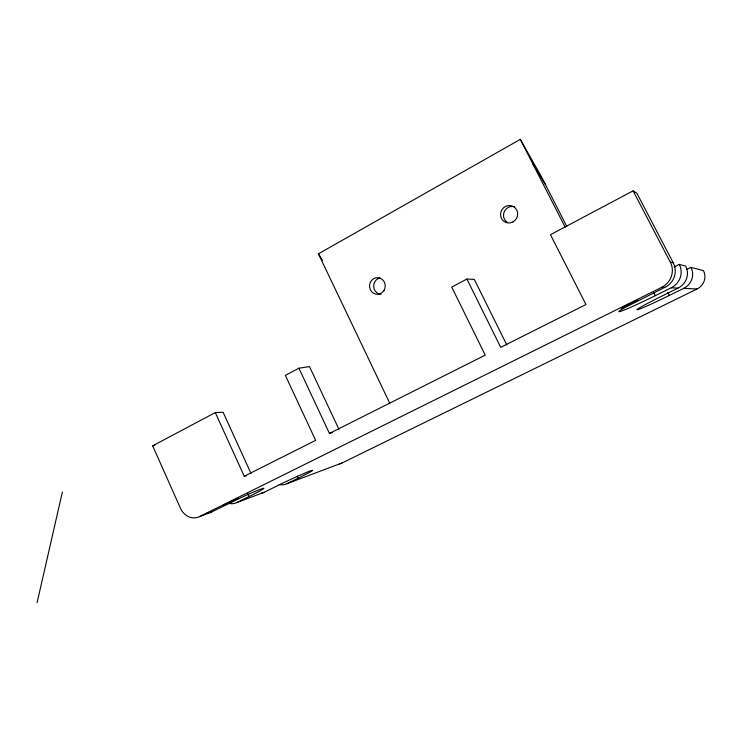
<?xml version="1.0" encoding="UTF-8"?>
<svg xmlns="http://www.w3.org/2000/svg" width="742" height="742" viewBox="0 0 742 742"><rect width="100%" height="100%" fill="white"/><g stroke="black" fill="none" stroke-linecap="round" stroke-linejoin="round"><path stroke-width="1.11" d="M37.1 602.625L62.393 491.974M389.726 403.184L318.411 253.82L520.309 139.375L541.196 176.346L566.795 226.431M211.776 511.989L199.524 516.599A16.027 14.015 74.5 0 1 180.473 508.289L152.666 445.821L215.301 412.58L223.129 412.32L251.019 473.479M338.964 429.349L309.497 366.604L298.915 368.208L285.373 375.387L315.647 440.358L244.257 476.234L215.301 412.58M506.879 345.095L474.296 279.372L466.903 279.048L451.739 287.098L485.24 355.13L329.439 433.43L298.915 368.208M674.144 266.99L679.282 264.421L685.664 266.044A16.89 16.287 -12.5 0 1 678.067 288.109L671.26 287.794L655.334 295.668A36.516 1.688 -26.1 0 1 623.261 310.388A36.516 1.688 -26.1 0 1 625.33 307.318L666.965 286.273A18.763 18.151 -14.3 0 0 673.272 262.881L636.914 193.3L633.102 190.852L550.462 234.704L585.967 304.517L500.711 347.358L466.903 279.048M686.832 269.439L690.941 267.389L703.425 270.58A14.181 13.597 -10.5 0 1 697.044 288.981L342.081 462.962L286.978 483.691A13.662 12.336 73.2 0 1 279.057 484.452M199.524 516.599L661.688 287.349L664.841 287.497M230.215 503.623A15.016 13.31 74 0 0 237.023 502.492L249.071 496.537A31.099 1.308 -25.1 0 0 263.735 488.273A31.099 1.308 -25.1 0 0 243.849 496.324L210.097 512.676M237.023 502.492L264.171 492.28L275.746 486.567A28.085 1.085 -25.2 0 1 309.933 471.049A28.085 1.085 -25.2 0 1 298.136 478.2L286.978 483.691M678.067 288.109L662.996 295.539A32.787 1.354 -26 0 0 637.137 309.794A32.787 1.354 -26 0 0 669.349 295.437L683.707 288.369L697.044 288.981M329.439 433.43L332.444 432.521M152.666 445.821L154.837 445.302M244.257 476.234L246.325 475.752M633.102 190.852L670.314 262.13L673.272 262.881M318.411 253.82L322.538 260.609M532.441 163.119L545.314 184.387M667.819 292.487L669.349 295.437M653.748 292.608L655.334 295.668M520.309 139.375L565.135 227.108M297.18 476.123L298.136 478.2M247.633 493.374L249.071 496.537M679.282 264.421A17.854 17.252 -13.4 0 1 671.26 287.794M670.314 262.13A19.209 18.596 -14.8 0 1 661.688 287.349M264.171 492.28A14.284 12.79 73.6 0 1 260.998 493.3M342.081 462.962A12.178 11.204 72 0 1 339.289 463.871M690.941 267.389A16.092 15.489 -11.8 0 1 683.707 288.369M381.036 294.286A8.245 7.8 -88.1 0 1 379.811 278M507.352 222.415A8.7 8.412 -60.1 0 1 514.633 206.777M208.344 513.093A15.693 13.792 74.4 0 1 206.545 513.251M223.963 504.912L238.293 498.336L223.963 504.912M621.787 307.745L621.286 308.245L637.953 299.981L621.787 307.745M383.994 290.465A8.329 7.865 -88.2 0 0 377.771 277.656A8.329 7.865 -88.2 0 0 370.397 289.807A8.329 7.865 -88.2 0 0 383.994 290.465M512.991 221.914A8.793 8.496 -60.7 0 0 513.779 206.805A8.793 8.496 -60.7 0 0 500.553 214.048A8.793 8.496 -60.7 0 0 512.991 221.914"/></g></svg>
